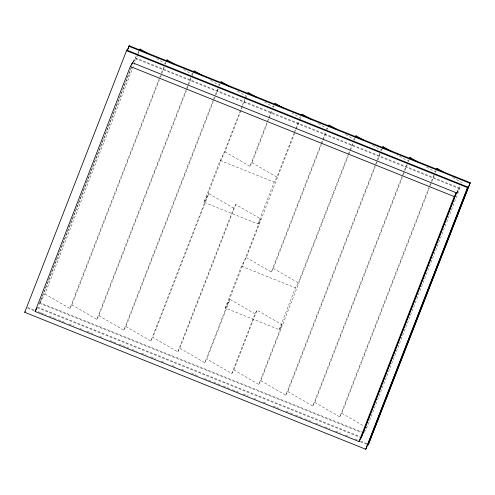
<?xml version="1.0" encoding="UTF-8"?>
<svg xmlns="http://www.w3.org/2000/svg" width="495" height="495" viewBox="0 0 495 495"><rect width="100%" height="100%" fill="white"/><g stroke="black" fill="none" stroke-linecap="round" stroke-linejoin="round"><path stroke-width="0.37" stroke-dasharray="2.48 1.86" d="M38.969 304.58L132.091 65.557M133.489 61.949L134.894 58.348L458.803 188.447L457.12 192.772M363.2 432.55L40.002 302.742L132.134 65.693M133.539 62.092L136.348 55.756M40.002 302.742L44.897 294.018L137.87 54.815M138.148 54.091L139.553 50.49M44.897 294.018L69.851 308.496L159.464 77.932M159.743 77.214L160.306 75.772M161.426 72.889L163.666 67.128M69.851 308.496L71.886 304.858L160.102 77.901M160.38 77.183L161.5 74.299M161.785 73.582L164.303 67.097M165.423 64.214L165.986 62.772M71.886 304.858L96.841 319.337L186.454 88.772M186.739 88.054L191.497 75.803M96.841 319.337L98.882 315.705L191.856 76.496M192.134 75.772L193.817 71.453M98.882 315.705L123.837 330.177L213.45 99.619M213.729 98.895L214.292 97.453M215.412 94.57L217.651 88.809M123.837 330.177L125.872 326.545L214.088 99.588M214.366 98.864L215.486 95.981M215.771 95.263L218.289 88.778M219.409 85.895L219.966 84.453M233.696 208.11L208.742 193.632L152.868 337.386L177.823 351.858L233.696 208.11L235.731 204.472L260.686 218.951L257.876 223.957L203.891 202.269L220.145 160.46L224.99 151.823L241.962 108.164M125.872 326.545L150.827 341.018L244.932 98.913M245.211 98.196L246.72 94.836M242.241 107.446L245.297 99.569M245.576 98.858L247.246 94.564M224.99 151.823L249.944 166.295L266.916 122.636M267.195 121.918L268.581 118.342M268.859 117.624L271.644 110.465M177.823 351.858L179.858 348.226L235.731 204.472M249.944 166.295L251.986 162.663L267.281 123.298M268.395 120.433L268.952 119.004M269.231 118.286L272.293 110.416M273.407 107.551L273.964 106.116M255.012 313.83L230.057 299.357L206.854 359.067L231.809 373.546L255.012 313.83L257.053 310.198L282.008 324.671L279.199 329.676L225.213 307.995L241.461 266.186L246.312 257.548L295.948 129.845M257.876 223.957L274.131 182.141L276.934 177.136L293.906 133.477M179.858 348.226L204.812 362.699L260.686 218.951M294.185 132.759L298.634 121.306M296.227 129.127L299.283 121.256M299.562 120.539L300.954 116.962M246.312 257.548L271.266 272.021L320.859 144.429M321.137 143.711L322.536 140.104M322.82 139.386L325.902 131.453M326.18 130.736L327.702 127.364M231.809 373.546L233.844 369.907L257.053 310.198M271.266 272.021L273.302 268.389L321.496 144.404M321.775 143.68L322.895 140.797M323.173 140.079L326.255 132.146M327.381 129.263L327.938 127.821M279.199 329.676L295.447 287.867L298.256 282.862L347.849 155.269M233.844 369.907L258.798 384.386L282.008 324.671M348.127 154.551L349.532 150.944M349.81 150.226L352.613 143.018M258.798 384.386L260.834 380.754L353.251 142.987M354.371 140.104L354.934 138.662M260.834 380.754L285.788 395.227L375.402 164.662M375.686 163.944L377.085 160.343M377.363 159.619L380.445 151.693M285.788 395.227L287.83 391.595L376.045 164.631M376.324 163.913L377.444 161.03M377.722 160.312L380.247 153.827M381.367 150.944L382.486 148.061M287.83 391.595L312.784 406.067L402.398 175.508M402.676 174.785L404.075 171.183M404.359 170.459L406.599 164.699M312.784 406.067L314.82 402.435L403.035 175.478M403.314 174.754L404.718 171.152M404.997 170.435L407.236 164.668M408.356 161.785L408.92 160.343M314.82 402.435L339.774 416.908L429.388 186.349M429.672 185.625L431.071 182.024M431.349 181.306L434.431 173.38M339.774 416.908L341.816 413.275L430.031 186.318M430.31 185.594L434.226 175.508M435.346 172.625L436.188 170.466M457.17 192.908L460.202 185.959M364.271 432.203L366.77 427.748L460.585 186.38M132.771 62.129L134.894 58.348M137.851 53.07L138.984 51.059M165.745 62.314L165.064 63.521L155.869 58.193M192.734 73.155L192.06 74.368L183.521 69.411M219.731 83.995L219.05 85.208L210.511 80.252M203.891 202.269L208.742 193.632M273.716 105.676L273.036 106.889L263.841 101.555M150.827 341.018L152.868 337.386M300.706 116.517L300.026 117.73L292.149 113.157M225.213 307.995L230.057 299.357M204.812 362.699L206.854 359.067M354.692 138.204L354.012 139.411L344.817 134.083M381.682 149.044L381.008 150.257L372.469 145.301M408.678 159.885L407.998 161.098L396.835 154.619M435.668 170.726L434.987 171.938L426.455 166.988M457.034 191.596L458.803 188.447M135.215 57.767L459.131 187.865M220.145 160.46L274.131 182.141M241.461 266.186L295.447 287.867M39.674 303.324L361.437 432.556M37.558 307.098L360.032 436.621M37.23 307.68L359.71 437.203M27.522 307.37L33.969 309.957M38.27 311.689L40.417 312.549M41.135 312.84L46.153 314.851M49.017 316.002L55.465 318.594M58.33 319.745L64.777 322.332M69.077 324.058L74.089 326.075M79.825 328.377L83.408 329.812M86.99 331.254L92.72 333.556M99.885 336.433L102.032 337.299M109.915 340.461L112.78 341.612M113.497 341.903L115.644 342.763M119.227 344.204L122.092 345.355M122.809 345.64L129.257 348.232M132.122 349.383L137.14 351.394M141.44 353.121L146.452 355.138M150.752 356.864L155.764 358.881M161.5 361.183L165.083 362.618M172.248 365.496L174.395 366.362M181.56 369.239L183.707 370.099M191.59 373.267L194.455 374.418M195.172 374.703L197.319 375.569M204.485 378.446L210.932 381.032M213.797 382.183L220.25 384.776M223.115 385.927L229.562 388.519M232.427 389.67L238.875 392.257M243.175 393.983L248.187 396M253.923 398.302L256.07 399.162M263.235 402.039L265.382 402.905M273.265 406.067L276.13 407.224M276.847 407.509L278.994 408.375M286.16 411.252L289.742 412.688M290.46 412.979L292.607 413.839M295.472 414.989L301.925 417.582M304.79 418.733L311.237 421.319M315.538 423.046L320.55 425.063M324.85 426.789L329.862 428.8M335.598 431.108L340.61 433.119M345.628 435.136L349.922 436.862M354.94 438.873L357.805 440.024M360.669 441.175L367.117 443.768M27.912 308.237L34.359 310.829M360.348 441.757L366.795 444.349M452.789 177.445L461.983 182.779M318.483 123.62L327.022 128.57M237.507 91.099L246.04 96.049M251.986 162.663L276.934 177.136M273.302 268.389L298.256 282.862M341.816 413.275L364.141 426.226M364.796 426.61L366.77 427.748"/><path stroke-width="0.74" d="M24.75 312.308L126.776 50.075L467.806 187.048L365.78 449.281L24.75 312.308L25.078 311.732M127.215 50.626L129.22 45.719L470.25 182.692L368.224 444.925L470.25 182.692M127.543 50.044L129.22 45.719M35.108 311.46L130.321 66.491L132.443 62.71L456.353 192.809L361.14 437.778L359.024 441.559L35.108 311.46L36.878 308.311M131.602 64.87L132.443 62.71M139.553 50.49L140.11 49.048L147.337 53.237M166.543 61.331L167.106 59.889L174.327 64.078M355.49 137.22L356.054 135.779L363.93 140.351M382.486 148.061L383.043 146.619L390.926 151.192M409.476 158.901L410.039 157.459L417.916 162.032M436.466 169.748L437.029 168.306L444.25 172.495M359.024 441.559L454.237 196.583L456.353 192.809M361.468 437.196L456.681 192.227M365.78 449.281L467.806 187.048M126.776 50.075L126.448 50.657L467.478 187.63M139.355 50.391L140.11 49.048M166.425 61.102L167.106 59.889M193.415 71.942L194.096 70.729L201.317 74.924M220.411 82.783L221.086 81.57L229.624 86.526M247.401 93.623L248.082 92.417L256.62 97.367M274.397 104.464L275.072 103.257L282.954 107.83M301.387 115.31L302.068 114.098L310.6 119.048M328.377 126.151L329.057 124.938L336.94 129.511M355.373 136.991L356.054 135.779M382.363 147.832L383.043 146.619M409.359 158.672L410.039 157.459M436.349 169.513L437.029 168.306M128.892 46.301L469.922 183.268M130.321 66.491L454.237 196.583"/></g></svg>
